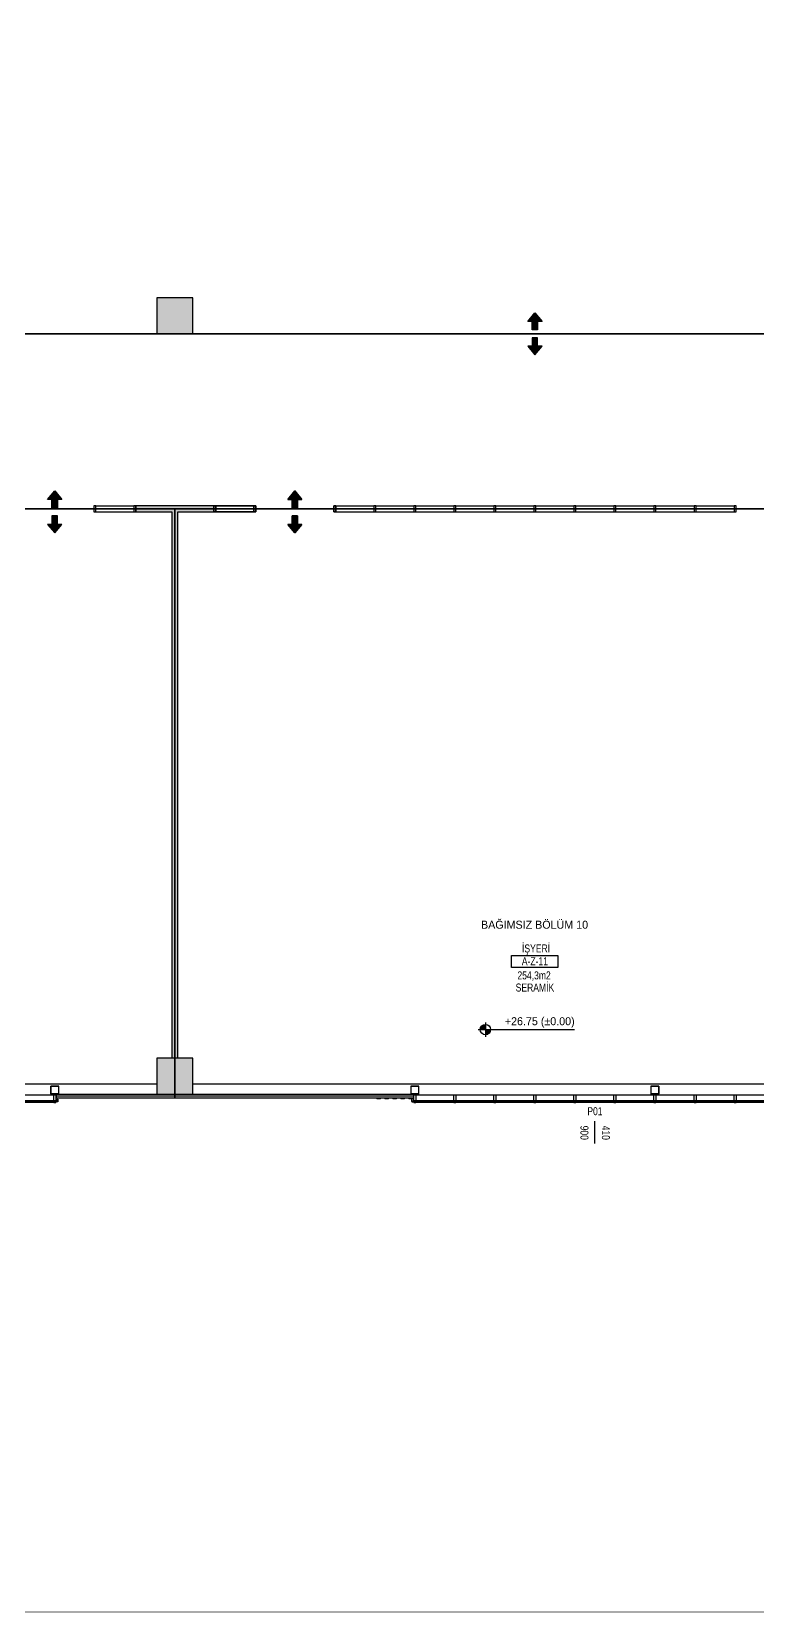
# Model space of a CAD drawing. Header units: centimetres. Extents: x -277999 to 283551, y -705288 to -693449.
# Drawn here: x 275829 to 277642, y -701351 to -697400 of the extents above; entities that cross this region are included whole.
import ezdxf
from ezdxf.enums import TextEntityAlignment as Align

# ---------------------------------------------------------------- set-up
doc = ezdxf.new("R2010")
doc.units = ezdxf.units.CM
doc.layers.add('MKDU0', color=8, linetype='Continuous')
doc.layers.add('ROTAS-HAV-CERCEVE', color=7, linetype='Continuous')

msp = doc.modelspace()

# ---------------------------------------------------------------- hatches: boundary and pattern name
at = {"layer": 'MKDU0'}
h = msp.add_hatch(dxfattribs=at)
h.set_pattern_fill('ANSI33')
h.paths.add_polyline_path([(272541.6, -700055.4), (272631.6, -700055.4), (272631.6, -699965.4), (272541.6, -699965.4), (272541.6, -700055.4)])
h.paths.add_polyline_path([(272541.6, -694355.4), (272631.6, -694355.4), (272631.6, -694265.4), (272541.6, -694265.4), (272541.6, -694355.4)])
h.paths.add_polyline_path([(270741.6, -700055.4), (270831.6, -700055.4), (270831.6, -699965.4), (270741.6, -699965.4), (270741.6, -700055.4)])
h.paths.add_polyline_path([(267141.6, -700055.4), (267231.6, -700055.4), (267231.6, -699965.4), (267141.6, -699965.4), (267141.6, -700055.4)])
h.paths.add_polyline_path([(270741.6, -694355.4), (270831.6, -694355.4), (270831.6, -694265.4), (270741.6, -694265.4), (270741.6, -694355.4)])
h.paths.add_polyline_path([(267141.6, -694355.4), (267231.6, -694355.4), (267231.6, -694265.4), (267141.6, -694265.4), (267141.6, -694355.4)])
h.paths.add_polyline_path([(272541.6, -698155.4), (272631.6, -698155.4), (272631.6, -698065.4), (272541.6, -698065.4), (272541.6, -698155.4)])
h.paths.add_polyline_path([(272541.6, -696255.4), (272631.6, -696255.4), (272631.6, -696165.4), (272541.6, -696165.4), (272541.6, -696255.4)])
h.paths.add_polyline_path([(270741.6, -698155.4), (270831.6, -698155.4), (270831.6, -698065.4), (270741.6, -698065.4), (270741.6, -698155.4)])
h.paths.add_polyline_path([(267141.6, -698155.4), (267231.6, -698155.4), (267231.6, -698065.4), (267141.6, -698065.4), (267141.6, -698155.4)])
h.paths.add_polyline_path([(270741.6, -696255.4), (270831.6, -696255.4), (270831.6, -696165.4), (270741.6, -696165.4), (270741.6, -696255.4)])
h.paths.add_polyline_path([(267141.6, -696255.4), (267231.6, -696255.4), (267231.6, -696165.4), (267141.6, -696165.4), (267141.6, -696255.4)])
h.paths.add_polyline_path([(277941.6, -698155.4), (278031.6, -698155.4), (278031.6, -698065.4), (277941.6, -698065.4), (277941.6, -698155.4)])
h.paths.add_polyline_path([(277941.6, -696255.4), (278031.6, -696255.4), (278031.6, -696165.4), (277941.6, -696165.4), (277941.6, -696255.4)])
h.paths.add_polyline_path([(276141.6, -698155.4), (276231.6, -698155.4), (276231.6, -698065.4), (276141.6, -698065.4), (276141.6, -698155.4)])
h.paths.add_polyline_path([(276141.6, -696255.4), (276231.6, -696255.4), (276231.6, -696165.4), (276141.6, -696165.4), (276141.6, -696255.4)])
h.paths.add_polyline_path([(274341.6, -698155.4), (274431.6, -698155.4), (274431.6, -698065.4), (274341.6, -698065.4), (274341.6, -698155.4)])
h.paths.add_polyline_path([(274341.6, -696255.4), (274431.6, -696255.4), (274431.6, -696165.4), (274341.6, -696165.4), (274341.6, -696255.4)])
h.paths.add_polyline_path([(270641.6, -698155.4), (270731.6, -698155.4), (270731.6, -698065.4), (270641.6, -698065.4), (270641.6, -698155.4)])
h.paths.add_polyline_path([(270641.6, -696255.4), (270731.6, -696255.4), (270731.6, -696165.4), (270641.6, -696165.4), (270641.6, -696255.4)])
h.paths.add_polyline_path([(268941.6, -698155.4), (269031.6, -698155.4), (269031.6, -698065.4), (268941.6, -698065.4), (268941.6, -698155.4)])
h.paths.add_polyline_path([(268941.6, -696255.4), (269031.6, -696255.4), (269031.6, -696165.4), (268941.6, -696165.4), (268941.6, -696255.4)])
h.paths.add_polyline_path([(265341.6, -698155.4), (265431.6, -698155.4), (265431.6, -698065.4), (265341.6, -698065.4), (265341.6, -698155.4)])
h.paths.add_polyline_path([(265341.6, -696255.4), (265431.6, -696255.4), (265431.6, -696165.4), (265341.6, -696165.4), (265341.6, -696255.4)])
h.paths.add_polyline_path([(263541.6, -698155.4), (263631.6, -698155.4), (263631.6, -698065.4), (263541.6, -698065.4), (263541.6, -698155.4)])
h.paths.add_polyline_path([(263541.6, -696255.4), (263631.6, -696255.4), (263631.6, -696165.4), (263541.6, -696165.4), (263541.6, -696255.4)])
h.paths.add_polyline_path([(261741.6, -698155.4), (261831.6, -698155.4), (261831.6, -698065.4), (261741.6, -698065.4), (261741.6, -698155.4)])
h.paths.add_polyline_path([(261741.6, -696255.4), (261831.6, -696255.4), (261831.6, -696165.4), (261741.6, -696165.4), (261741.6, -696255.4)])
h.paths.add_polyline_path([(279741.6, -696255.4), (279831.6, -696255.4), (279831.6, -696165.4), (279741.6, -696165.4), (279741.6, -696255.4)])
h.paths.add_polyline_path([(279741.6, -698155.4), (279831.6, -698155.4), (279831.6, -698065.4), (279741.6, -698065.4), (279741.6, -698155.4)])
h.paths.add_polyline_path([(279741.6, -700055.4), (279831.6, -700055.4), (279831.6, -699965.4), (279741.6, -699965.4), (279741.6, -700055.4)])
h.paths.add_polyline_path([(277941.6, -700055.4), (278031.6, -700055.4), (278031.6, -699965.4), (277941.6, -699965.4), (277941.6, -700055.4)])
h.paths.add_polyline_path([(276141.6, -700055.4), (276231.6, -700055.4), (276231.6, -699965.4), (276141.6, -699965.4), (276141.6, -700055.4)])
h.paths.add_polyline_path([(274341.6, -700055.4), (274431.6, -700055.4), (274431.6, -699965.4), (274341.6, -699965.4), (274341.6, -700055.4)])
h.paths.add_polyline_path([(270641.6, -700055.4), (270731.6, -700055.4), (270731.6, -699965.4), (270641.6, -699965.4), (270641.6, -700055.4)])
h.paths.add_polyline_path([(268941.6, -700055.4), (269031.6, -700055.4), (269031.6, -699965.4), (268941.6, -699965.4), (268941.6, -700055.4)])
h.paths.add_polyline_path([(265341.6, -700055.4), (265431.6, -700055.4), (265431.6, -699965.4), (265341.6, -699965.4), (265341.6, -700055.4)])
h.paths.add_polyline_path([(263541.6, -700055.4), (263631.6, -700055.4), (263631.6, -699965.4), (263541.6, -699965.4), (263541.6, -700055.4)])
h.paths.add_polyline_path([(261741.6, -700055.4), (261831.6, -700055.4), (261831.6, -699965.4), (261741.6, -699965.4), (261741.6, -700055.4)])
h.paths.add_polyline_path([(279741.6, -694355.4), (279831.6, -694355.4), (279831.6, -694265.4), (279741.6, -694265.4), (279741.6, -694355.4)])
h.paths.add_polyline_path([(277941.6, -694355.4), (278031.6, -694355.4), (278031.6, -694265.4), (277941.6, -694265.4), (277941.6, -694355.4)])
h.paths.add_polyline_path([(276141.6, -694355.4), (276231.6, -694355.4), (276231.6, -694265.4), (276141.6, -694265.4), (276141.6, -694355.4)])
h.paths.add_polyline_path([(274341.6, -694355.4), (274431.6, -694355.4), (274431.6, -694265.4), (274341.6, -694265.4), (274341.6, -694355.4)])
h.paths.add_polyline_path([(270641.6, -694355.4), (270731.6, -694355.4), (270731.6, -694265.4), (270641.6, -694265.4), (270641.6, -694355.4)])
h.paths.add_polyline_path([(268941.6, -694355.4), (269031.6, -694355.4), (269031.6, -694265.4), (268941.6, -694265.4), (268941.6, -694355.4)])
h.paths.add_polyline_path([(265341.6, -694355.4), (265431.6, -694355.4), (265431.6, -694265.4), (265341.6, -694265.4), (265341.6, -694355.4)])
h.paths.add_polyline_path([(263541.6, -694355.4), (263631.6, -694355.4), (263631.6, -694265.4), (263541.6, -694265.4), (263541.6, -694355.4)])
h.paths.add_polyline_path([(261741.6, -694355.4), (261831.6, -694355.4), (261831.6, -694265.4), (261741.6, -694265.4), (261741.6, -694355.4)])
h = msp.add_hatch(color=8, dxfattribs=at)
h.dxf.hatch_style = 1
h.paths.add_polyline_path([(277086.6, -698103.1), (277104.3, -698124.2), (277093.3, -698124.2), (277093.3, -698145.4), (277079.9, -698145.4), (277079.9, -698124.2), (277068.9, -698124.2), (277086.6, -698103.1)])
h = msp.add_hatch(color=8, dxfattribs=at)
h.dxf.hatch_style = 1
h.paths.add_polyline_path([(277086.6, -698207.7), (277104.3, -698186.5), (277093.3, -698186.5), (277093.3, -698165.4), (277079.9, -698165.4), (277079.9, -698186.5), (277068.9, -698186.5), (277086.6, -698207.7)])
h = msp.add_hatch(color=8, dxfattribs=at)
h.dxf.hatch_style = 1
h.paths.add_polyline_path([(275886.6, -698548.1), (275904.3, -698569.2), (275893.3, -698569.2), (275893.3, -698590.4), (275879.9, -698590.4), (275879.9, -698569.2), (275868.9, -698569.2), (275886.6, -698548.1)])
h = msp.add_hatch(color=8, dxfattribs=at)
h.dxf.hatch_style = 1
h.paths.add_polyline_path([(276486.6, -698548.1), (276468.9, -698569.2), (276479.9, -698569.2), (276479.9, -698590.4), (276493.3, -698590.4), (276493.3, -698569.2), (276504.3, -698569.2), (276486.6, -698548.1)])
h = msp.add_hatch(color=8, dxfattribs=at)
h.dxf.hatch_style = 1
h.paths.add_polyline_path([(276486.6, -698548.1), (276504.3, -698569.2), (276493.3, -698569.2), (276493.3, -698590.4), (276479.9, -698590.4), (276479.9, -698569.2), (276468.9, -698569.2), (276486.6, -698548.1)])
h = msp.add_hatch(color=8, dxfattribs=at)
h.dxf.hatch_style = 1
h.paths.add_polyline_path([(275886.6, -698652.7), (275904.3, -698631.5), (275893.3, -698631.5), (275893.3, -698610.4), (275879.9, -698610.4), (275879.9, -698631.5), (275868.9, -698631.5), (275886.6, -698652.7)])
h = msp.add_hatch(dxfattribs=at)
h.set_pattern_fill('DASH')
h.paths.add_polyline_path([(276284.1, -698600.4), (276284.1, -698585.4), (276089.1, -698585.4), (276089.1, -698600.4), (276179.1, -698600.4), (276179.1, -699965.4), (276194.1, -699965.4), (276194.1, -698600.4), (276284.1, -698600.4)])
h = msp.add_hatch(color=8, dxfattribs=at)
h.dxf.hatch_style = 1
h.paths.add_polyline_path([(276486.6, -698652.7), (276468.9, -698631.5), (276479.9, -698631.5), (276479.9, -698610.4), (276493.3, -698610.4), (276493.3, -698631.5), (276504.3, -698631.5), (276486.6, -698652.7)])
h = msp.add_hatch(color=8, dxfattribs=at)
h.dxf.hatch_style = 1
h.paths.add_polyline_path([(276486.6, -698652.7), (276504.3, -698631.5), (276493.3, -698631.5), (276493.3, -698610.4), (276479.9, -698610.4), (276479.9, -698631.5), (276468.9, -698631.5), (276486.6, -698652.7)])
h = msp.add_hatch(color=8, dxfattribs=at)
h.dxf.hatch_style = 1
h.paths.add_polyline_path([(276962.9, -699881.3), (276960.3, -699881.5), (276957.9, -699882.2), (276955.7, -699883.4), (276953.7, -699885.1), (276952.1, -699887), (276950.9, -699889.3), (276950.1, -699891.7), (276949.9, -699894.3), (276962.9, -699894.3), (276962.9, -699881.3)])
h.paths.add_polyline_path([(276975.9, -699894.3), (276962.9, -699894.3), (276962.9, -699907.3), (276965.4, -699907), (276967.8, -699906.3), (276970.1, -699905.1), (276972.1, -699903.4), (276973.7, -699901.5), (276974.9, -699899.2), (276975.6, -699896.8), (276975.9, -699894.3)])

# ---------------------------------------------------------------- linework, layer by layer
at = {"layer": 'MKDU0', "color": 8}
for p, q in [((274431.6, -698155.4), (276141.6, -698155.4)), ((276231.6, -698155.4), (277941.6, -698155.4)), ((275989.1, -698585.4), (276084.1, -698585.4)), ((275989.1, -698600.4), (276084.1, -698600.4)), ((276384.1, -698585.4), (276289.1, -698585.4)), ((276384.1, -698600.4), (276289.1, -698600.4)), ((276289.1, -698600.4), (276384.1, -698600.4)), ((276589.1, -698585.4), (276684.1, -698585.4)), ((276589.1, -698600.4), (276684.1, -698600.4)), ((276689.1, -698585.4), (276784.1, -698585.4)), ((276689.1, -698600.4), (276784.1, -698600.4)), ((276789.1, -698585.4), (276884.1, -698585.4)), ((276789.1, -698600.4), (276884.1, -698600.4)), ((276889.1, -698585.4), (276984.1, -698585.4)), ((276889.1, -698600.4), (276984.1, -698600.4)), ((276989.1, -698585.4), (277084.1, -698585.4)), ((276989.1, -698600.4), (277084.1, -698600.4)), ((277089.1, -698585.4), (277184.1, -698585.4)), ((277089.1, -698600.4), (277184.1, -698600.4)), ((277189.1, -698585.4), (277284.1, -698585.4)), ((277189.1, -698600.4), (277284.1, -698600.4)), ((277289.1, -698585.4), (277384.1, -698585.4)), ((277289.1, -698600.4), (277384.1, -698600.4)), ((277389.1, -698585.4), (277484.1, -698585.4)), ((277389.1, -698600.4), (277484.1, -698600.4)), ((277489.1, -698585.4), (277584.1, -698585.4)), ((277489.1, -698600.4), (277584.1, -698600.4)), ((276944.9, -699894.3), (277185.9, -699894.3)), ((276962.9, -699876.3), (276962.9, -699912.3)), ((276141.6, -700030.4), (274431.6, -700030.4)), ((277941.6, -700030.4), (276231.6, -700030.4)), ((275789.1, -700057.4), (275884.1, -700057.4)), ((275890.1, -700055.4), (276783.1, -700055.4)), ((276783.1, -700060.4), (275890.1, -700060.4)), ((276692.1, -700067.4), (276690.1, -700065.4)), ((276700.1, -700067.4), (276692.1, -700067.4)), ((276702.1, -700065.4), (276700.1, -700067.4)), ((276710.1, -700065.4), (276702.1, -700065.4)), ((276712.1, -700067.4), (276710.1, -700065.4)), ((276720.1, -700067.4), (276712.1, -700067.4)), ((276722.1, -700065.4), (276720.1, -700067.4)), ((276730.1, -700065.4), (276722.1, -700065.4)), ((276732.1, -700067.4), (276730.1, -700065.4)), ((276740.1, -700067.4), (276732.1, -700067.4)), ((276742.1, -700065.4), (276740.1, -700067.4)), ((276750.1, -700065.4), (276742.1, -700065.4)), ((276752.1, -700067.4), (276750.1, -700065.4)), ((276760.1, -700067.4), (276752.1, -700067.4)), ((276762.1, -700065.4), (276760.1, -700067.4)), ((276770.1, -700065.4), (276762.1, -700065.4)), ((276772.1, -700067.4), (276770.1, -700065.4)), ((276780.1, -700067.4), (276772.1, -700067.4)), ((276782.1, -700065.4), (276780.1, -700067.4)), ((276783.1, -700065.4), (276782.1, -700065.4)), ((276789.1, -700057.4), (276884.1, -700057.4)), ((276889.1, -700057.4), (276984.1, -700057.4)), ((276989.1, -700057.4), (277084.1, -700057.4)), ((277089.1, -700057.4), (277184.1, -700057.4)), ((277189.1, -700057.4), (277284.1, -700057.4)), ((277289.1, -700057.4), (277384.1, -700057.4)), ((277389.1, -700057.4), (277484.1, -700057.4)), ((277489.1, -700057.4), (277584.1, -700057.4)), ((277589.1, -700057.4), (277684.1, -700057.4))]:
    msp.add_line(p, q, dxfattribs=at)
for points in [[(271694.1, -694255.4), (279841.6, -694255.4), (279841.6, -698155.4), (261719.1, -698155.4), (261719.1, -694255.4), (268941.6, -694255.4), (268941.6, -694520.4), (271694.1, -694520.4)], [(276141.6, -698155.4), (276231.6, -698155.4), (276231.6, -698065.4), (276141.6, -698065.4)], [(277086.6, -698103.1), (277104.3, -698124.2), (277093.3, -698124.2), (277093.3, -698145.4), (277079.9, -698145.4), (277079.9, -698124.2), (277068.9, -698124.2)], [(261719.1, -700065.4), (261719.1, -698155.4), (279841.6, -698155.4), (279841.6, -698592.9), (272886.6, -698592.9), (272886.4, -700065.4), (272624.1, -700065.4), (272624.1, -698592.9), (267186.6, -698592.9), (267186.6, -700065.4), (265386.6, -700065.4), (265386.6, -698592.9), (262086.6, -698592.9), (262086.6, -700065.4)], [(277086.6, -698207.7), (277104.3, -698186.5), (277093.3, -698186.5), (277093.3, -698165.4), (277079.9, -698165.4), (277079.9, -698186.5), (277068.9, -698186.5)], [(275886.6, -698548.1), (275904.3, -698569.2), (275893.3, -698569.2), (275893.3, -698590.4), (275879.9, -698590.4), (275879.9, -698569.2), (275868.9, -698569.2)], [(276486.6, -698548.1), (276468.9, -698569.2), (276479.9, -698569.2), (276479.9, -698590.4), (276493.3, -698590.4), (276493.3, -698569.2), (276504.3, -698569.2)], [(276486.6, -698548.1), (276504.3, -698569.2), (276493.3, -698569.2), (276493.3, -698590.4), (276479.9, -698590.4), (276479.9, -698569.2), (276468.9, -698569.2)], [(274386.1, -700065.4), (274386.6, -699980.4), (274319.1, -699980.4), (274319.1, -699735.4), (274454.1, -699735.4), (274454.1, -699512.9), (274386.6, -699512.9), (274386.6, -698592.9), (276186.6, -698592.9), (276186.6, -700065.4), (275889.1, -700065.4), (275889.1, -700076.4), (274984.1, -700076.4), (274984.1, -700065.4)], [(275886.6, -698652.7), (275904.3, -698631.5), (275893.3, -698631.5), (275893.3, -698610.4), (275879.9, -698610.4), (275879.9, -698631.5), (275868.9, -698631.5)], [(275984.1, -698600.4), (275989.1, -698600.4), (275989.1, -698585.4), (275984.1, -698585.4)], [(276084.1, -698600.4), (276089.1, -698600.4), (276089.1, -698585.4), (276084.1, -698585.4)], [(276186.6, -700065.4), (276186.6, -698592.9), (277986.6, -698592.9), (277986.6, -699512.9), (278054.1, -699512.9), (278054.1, -699735.4), (277919.1, -699735.4), (277919.1, -699980.4), (277986.6, -699980.4), (277986.6, -700065.4), (277689.1, -700065.4), (277689.1, -700076.4), (276784.1, -700076.4), (276784.1, -700065.4)], [(276289.1, -698600.4), (276284.1, -698600.4), (276284.1, -698585.4), (276289.1, -698585.4)], [(276284.1, -698600.4), (276289.1, -698600.4), (276289.1, -698585.4), (276284.1, -698585.4)], [(276389.1, -698600.4), (276384.1, -698600.4), (276384.1, -698585.4), (276389.1, -698585.4)], [(276384.1, -698600.4), (276389.1, -698600.4), (276389.1, -698585.4), (276384.1, -698585.4)], [(276486.6, -698652.7), (276468.9, -698631.5), (276479.9, -698631.5), (276479.9, -698610.4), (276493.3, -698610.4), (276493.3, -698631.5), (276504.3, -698631.5)], [(276486.6, -698652.7), (276504.3, -698631.5), (276493.3, -698631.5), (276493.3, -698610.4), (276479.9, -698610.4), (276479.9, -698631.5), (276468.9, -698631.5)], [(276589.1, -698600.4), (276584.1, -698600.4), (276584.1, -698585.4), (276589.1, -698585.4)], [(276584.1, -698600.4), (276589.1, -698600.4), (276589.1, -698585.4), (276584.1, -698585.4)], [(276684.1, -698600.4), (276689.1, -698600.4), (276689.1, -698585.4), (276684.1, -698585.4)], [(276784.1, -698600.4), (276789.1, -698600.4), (276789.1, -698585.4), (276784.1, -698585.4)], [(276884.1, -698600.4), (276889.1, -698600.4), (276889.1, -698585.4), (276884.1, -698585.4)], [(276984.1, -698600.4), (276989.1, -698600.4), (276989.1, -698585.4), (276984.1, -698585.4)], [(277084.1, -698600.4), (277089.1, -698600.4), (277089.1, -698585.4), (277084.1, -698585.4)], [(277184.1, -698600.4), (277189.1, -698600.4), (277189.1, -698585.4), (277184.1, -698585.4)], [(277284.1, -698600.4), (277289.1, -698600.4), (277289.1, -698585.4), (277284.1, -698585.4)], [(277384.1, -698600.4), (277389.1, -698600.4), (277389.1, -698585.4), (277384.1, -698585.4)], [(277484.1, -698600.4), (277489.1, -698600.4), (277489.1, -698585.4), (277484.1, -698585.4)], [(277584.1, -698600.4), (277589.1, -698600.4), (277589.1, -698585.4), (277584.1, -698585.4)], [(276141.6, -700055.4), (276231.6, -700055.4), (276231.6, -699965.4), (276141.6, -699965.4)], [(275787.6, -700074.4), (275885.6, -700074.4), (275885.6, -700072.4), (275787.6, -700072.4)], [(275876.6, -700055.4), (275896.6, -700055.4), (275896.6, -700035.4), (275876.6, -700035.4)], [(275877.2, -700036), (275896, -700036), (275896, -700054.8), (275877.2, -700054.8)], [(275889.1, -700072.4), (275884.1, -700072.4), (275884.1, -700057.4), (275889.1, -700057.4)], [(275894.1, -700067.9), (275894.1, -700074.4), (275889.1, -700074.4), (275886.6, -700074.4), (275886.6, -700074.2), (275889.1, -700074.2), (275893.9, -700074.2), (275893.9, -700067.9)], [(276776.6, -700055.4), (276796.6, -700055.4), (276796.6, -700035.4), (276776.6, -700035.4)], [(276777.2, -700036), (276796, -700036), (276796, -700054.8), (276777.2, -700054.8)], [(276779.1, -700067.9), (276779.1, -700074.4), (276784.1, -700074.4), (276786.6, -700074.4), (276786.6, -700074.2), (276784.1, -700074.2), (276779.3, -700074.2), (276779.3, -700067.9)], [(276789.1, -700072.4), (276784.1, -700072.4), (276784.1, -700057.4), (276789.1, -700057.4)], [(276787.6, -700074.4), (276885.6, -700074.4), (276885.6, -700072.4), (276787.6, -700072.4)], [(276889.1, -700072.4), (276884.1, -700072.4), (276884.1, -700057.4), (276889.1, -700057.4)], [(276887.6, -700074.4), (276985.6, -700074.4), (276985.6, -700072.4), (276887.6, -700072.4)], [(276989.1, -700072.4), (276984.1, -700072.4), (276984.1, -700057.4), (276989.1, -700057.4)], [(276987.6, -700074.4), (277085.6, -700074.4), (277085.6, -700072.4), (276987.6, -700072.4)], [(277089.1, -700072.4), (277084.1, -700072.4), (277084.1, -700057.4), (277089.1, -700057.4)], [(277087.6, -700074.4), (277185.6, -700074.4), (277185.6, -700072.4), (277087.6, -700072.4)], [(277189.1, -700072.4), (277184.1, -700072.4), (277184.1, -700057.4), (277189.1, -700057.4)], [(277187.6, -700074.4), (277285.6, -700074.4), (277285.6, -700072.4), (277187.6, -700072.4)], [(277289.1, -700072.4), (277284.1, -700072.4), (277284.1, -700057.4), (277289.1, -700057.4)], [(277287.6, -700074.4), (277385.6, -700074.4), (277385.6, -700072.4), (277287.6, -700072.4)], [(277376.6, -700055.4), (277396.6, -700055.4), (277396.6, -700035.4), (277376.6, -700035.4)], [(277377.2, -700036), (277396, -700036), (277396, -700054.8), (277377.2, -700054.8)], [(277389.1, -700072.4), (277384.1, -700072.4), (277384.1, -700057.4), (277389.1, -700057.4)], [(277387.6, -700074.4), (277485.6, -700074.4), (277485.6, -700072.4), (277387.6, -700072.4)], [(277489.1, -700072.4), (277484.1, -700072.4), (277484.1, -700057.4), (277489.1, -700057.4)], [(277487.6, -700074.4), (277585.6, -700074.4), (277585.6, -700072.4), (277487.6, -700072.4)], [(277589.1, -700072.4), (277584.1, -700072.4), (277584.1, -700057.4), (277589.1, -700057.4)], [(277587.6, -700074.4), (277685.6, -700074.4), (277685.6, -700072.4), (277587.6, -700072.4)], [(275884.1, -700076.4), (275889.1, -700076.4), (275889.1, -700074.4), (275884.1, -700074.4)], [(276784.1, -700076.4), (276789.1, -700076.4), (276789.1, -700074.4), (276784.1, -700074.4)], [(276884.1, -700076.4), (276889.1, -700076.4), (276889.1, -700074.4), (276884.1, -700074.4)], [(276984.1, -700076.4), (276989.1, -700076.4), (276989.1, -700074.4), (276984.1, -700074.4)], [(277084.1, -700076.4), (277089.1, -700076.4), (277089.1, -700074.4), (277084.1, -700074.4)], [(277184.1, -700076.4), (277189.1, -700076.4), (277189.1, -700074.4), (277184.1, -700074.4)], [(277284.1, -700076.4), (277289.1, -700076.4), (277289.1, -700074.4), (277284.1, -700074.4)], [(277384.1, -700076.4), (277389.1, -700076.4), (277389.1, -700074.4), (277384.1, -700074.4)], [(277484.1, -700076.4), (277489.1, -700076.4), (277489.1, -700074.4), (277484.1, -700074.4)], [(277584.1, -700076.4), (277589.1, -700076.4), (277589.1, -700074.4), (277584.1, -700074.4)]]:
    msp.add_lwpolyline(points, close=True, dxfattribs=at)
for points in [[(276194.1, -699965.4), (276194.1, -698600.4), (276284.1, -698600.4), (276284.1, -698585.4), (276284.1, -698600.4), (276284.1, -698585.4), (276089.1, -698585.4), (276089.1, -698600.4), (276179.1, -698600.4), (276179.1, -699965.4)], [(276089.1, -698600.4), (276089.1, -698585.4)], [(276289.1, -698585.4), (276384.1, -698585.4)], [(276584.1, -698600.4), (276584.1, -698585.4)], [(277589.1, -698600.4), (277589.1, -698585.4)], [(275890.1, -700055.4), (275890.1, -700065.4)], [(276783.1, -700065.4), (275890.1, -700065.4)], [(276783.1, -700055.4), (276783.1, -700065.4)]]:
    msp.add_lwpolyline(points, dxfattribs=at)
at = {"layer": 'MKDU0'}
msp.add_lwpolyline([(277027.7, -699709.4), (277143.7, -699709.4), (277143.7, -699739.4), (277027.7, -699739.4)], close=True, dxfattribs=at)
msp.add_lwpolyline([(277236.6, -700179.1), (277236.6, -700123.1)], dxfattribs=at)
at = {"layer": 'MKDU0', "color": 8}
msp.add_circle((276962.9, -699894.3), 13, dxfattribs=at)
at = {"layer": 'ROTAS-HAV-CERCEVE', "const_width": 1.5}
msp.add_lwpolyline([(258000, -701350), (283550, -701350), (283550, -693450), (258000, -693450)], close=True, dxfattribs=at)

# ---------------------------------------------------------------- texts
at = {"layer": 'MKDU0', "width": 0.8}
for s, p in [('İŞYERİ', (277089.4, -699701.4)), ('A-Z-11', (277086.6, -699733.2)), ('254,3m2', (277084.5, -699768.7)), ('SERAMİK', (277086.6, -699799.1))]:
    msp.add_text(s, height=20, dxfattribs=at).set_placement(p, align=Align.CENTER)
msp.add_text('P01', height=20, dxfattribs=at).set_placement((277236.6, -700098.1), align=Align.MIDDLE_CENTER)
for s, p in [('900', (277200.3, -700152.1)), ('410', (277253.9, -700152.1))]:
    msp.add_text(s, height=20, rotation=270, dxfattribs=at).set_placement(p, align=Align.CENTER)
at = {"layer": 'MKDU0', "color": 8, "char_height": 20}
for s, insert, attachment_point in [('BAĞIMSIZ BÖLÜM 10', (277085.7, -699622.1), 2), ('+26.75 (±0.00)', (277185.9, -699889.3), 9)]:
    msp.add_mtext(s, dxfattribs=dict(at, insert=insert, attachment_point=attachment_point))

doc.saveas('drawing.dxf')
